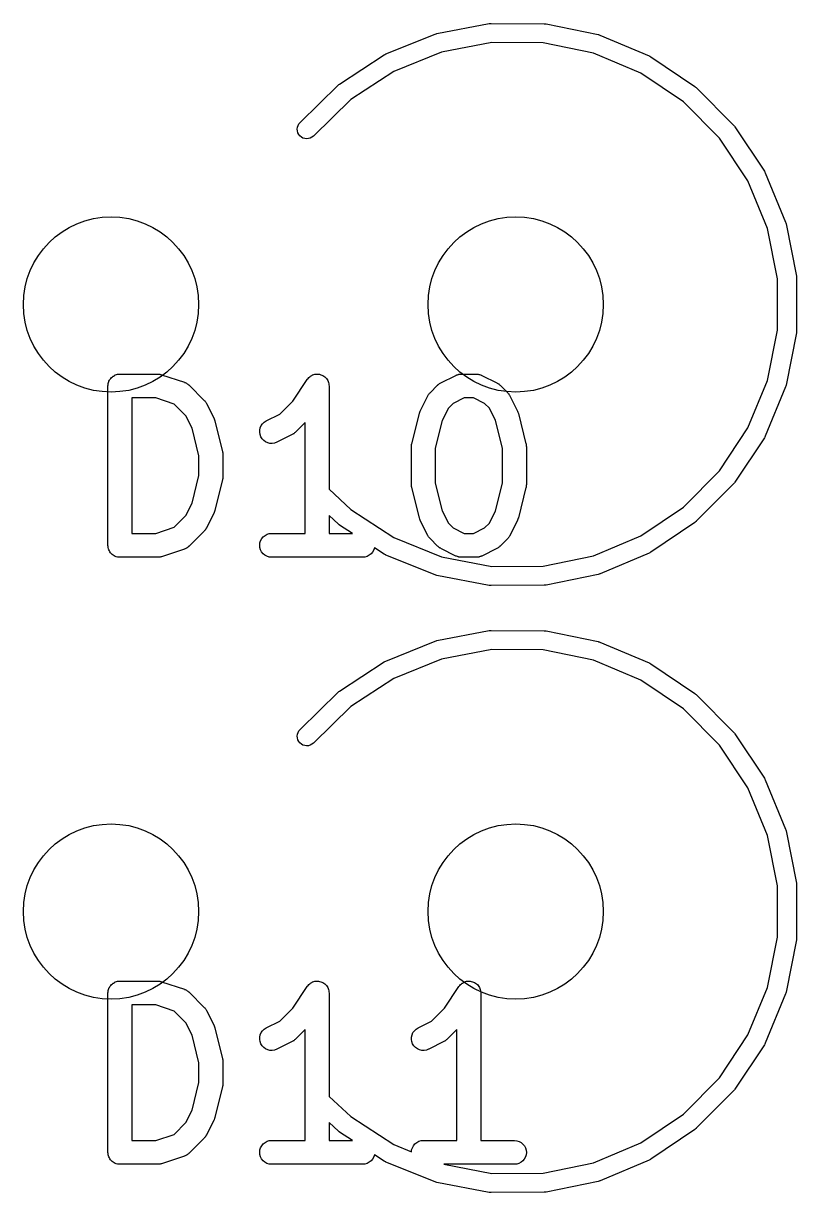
# Model space of a CAD drawing. Extents: x 47 to 146.1, y -90.2 to -39.3.
# Drawn here: x 78.19 to 83.04, y -51.29 to -43.96 of the extents above; entities that cross this region are included whole.
import ezdxf

# ---------------------------------------------------------------- set-up
doc = ezdxf.new("R2010")
doc.units = 0
doc.header["$MEASUREMENT"] = 0
doc.layers.add('BLACK', color=7, linetype='CONTINUOUS')

msp = doc.modelspace()

# ---------------------------------------------------------------- linework, layer by layer
at = {"layer": 'BLACK', "linetype": 'CONTINUOUS'}
for p, q in [((80.7854, -44.0193), (81.1135, -43.9567)), ((81.1135, -43.9567), (81.1143, -43.9565)), ((81.1143, -43.9565), (81.1197, -43.9561)), ((81.1197, -43.9561), (81.1252, -43.9556)), ((81.1252, -43.9556), (81.4592, -43.9579)), ((81.4592, -43.9579), (81.46, -43.9579)), ((81.46, -43.9579), (81.4654, -43.9586)), ((81.4654, -43.9586), (81.4708, -43.9591)), ((81.4708, -43.9591), (81.798, -44.0263)), ((80.4645, -44.1477), (80.7742, -44.0226)), ((80.7742, -44.0226), (80.7749, -44.0223)), ((80.7749, -44.0223), (80.7802, -44.0208)), ((80.7802, -44.0208), (80.7854, -44.0193)), ((81.798, -44.0263), (81.7988, -44.0264)), ((81.7988, -44.0264), (81.804, -44.0281)), ((81.804, -44.0281), (81.8092, -44.0297)), ((81.8092, -44.0297), (82.1171, -44.1591)), ((81.1302, -44.0756), (80.8137, -44.136)), ((81.4525, -44.0779), (81.1302, -44.0756)), ((81.7681, -44.1426), (81.4525, -44.0779)), ((80.1746, -44.3361), (80.4541, -44.1532)), ((80.4541, -44.1532), (80.4548, -44.1527)), ((80.4548, -44.1527), (80.4597, -44.1502)), ((80.4597, -44.1502), (80.4645, -44.1477)), ((80.8137, -44.136), (80.5149, -44.2568)), ((82.0652, -44.2675), (81.7681, -44.1426)), ((82.1171, -44.1591), (82.1179, -44.1595)), ((82.1179, -44.1595), (82.1227, -44.1621)), ((82.1227, -44.1621), (82.1274, -44.1647)), ((82.1274, -44.1647), (82.4044, -44.3515)), ((80.5149, -44.2568), (80.2453, -44.4333)), ((82.3324, -44.4477), (82.0652, -44.2675)), ((79.9269, -44.5771), (80.1655, -44.3434)), ((80.1655, -44.3434), (80.1661, -44.3428)), ((80.1661, -44.3428), (80.1704, -44.3395)), ((80.1704, -44.3395), (80.1746, -44.3361)), ((82.4044, -44.3515), (82.4051, -44.3519)), ((82.4051, -44.3519), (82.4092, -44.3554)), ((82.4092, -44.3554), (82.4134, -44.3589)), ((82.4134, -44.3589), (82.6488, -44.5959)), ((80.2453, -44.4333), (80.0108, -44.6629)), ((82.5595, -44.6763), (82.3324, -44.4477)), ((79.9089, -44.6192), (79.9102, -44.6075)), ((79.9098, -44.6308), (79.9089, -44.6192)), ((79.9102, -44.6075), (79.9137, -44.5964)), ((79.9137, -44.5964), (79.9193, -44.5861)), ((79.9193, -44.5861), (79.9269, -44.5771)), ((82.6488, -44.5959), (82.6494, -44.5965)), ((82.6494, -44.5965), (82.6528, -44.6008)), ((82.6528, -44.6008), (82.6562, -44.605)), ((82.6562, -44.605), (82.841, -44.8832)), ((79.9131, -44.6421), (79.9098, -44.6308)), ((79.9184, -44.6525), (79.9131, -44.6421)), ((79.9257, -44.6617), (79.9184, -44.6525)), ((79.9346, -44.6693), (79.9257, -44.6617)), ((79.9448, -44.675), (79.9346, -44.6693)), ((79.956, -44.6786), (79.9448, -44.675)), ((79.9676, -44.68), (79.956, -44.6786)), ((79.9793, -44.6791), (79.9676, -44.68)), ((79.9905, -44.6759), (79.9793, -44.6791)), ((80.001, -44.6707), (79.9905, -44.6759)), ((80.0102, -44.6634), (80.001, -44.6707)), ((80.0108, -44.6629), (80.0102, -44.6634)), ((82.7378, -44.9447), (82.5595, -44.6763)), ((82.841, -44.8832), (82.8415, -44.8839)), ((82.8415, -44.8839), (82.844, -44.8887)), ((82.844, -44.8887), (82.8465, -44.8935)), ((82.8465, -44.8935), (82.9739, -45.2023)), ((82.8607, -45.2426), (82.7378, -44.9447)), ((82.9739, -45.2023), (82.9742, -45.2031)), ((82.9742, -45.2031), (82.9757, -45.2084)), ((82.9233, -45.5587), (82.8607, -45.2426)), ((82.9757, -45.2084), (82.9772, -45.2135)), ((82.9772, -45.2135), (83.0421, -45.5412)), ((82.9233, -45.881), (82.9233, -45.5587)), ((83.0421, -45.5412), (83.0423, -45.542)), ((83.0423, -45.542), (83.0428, -45.5474)), ((83.0428, -45.5474), (83.0433, -45.5528)), ((83.0433, -45.5528), (83.0433, -45.8869)), ((82.8607, -46.1971), (82.9233, -45.881)), ((83.0422, -45.8985), (82.9773, -46.2262)), ((83.0427, -45.8931), (83.0422, -45.8985)), ((83.0433, -45.8877), (83.0427, -45.8931)), ((83.0433, -45.8869), (83.0433, -45.8877)), ((78.7676, -46.1622), (78.7744, -46.1602)), ((78.7744, -46.1602), (78.7811, -46.1582)), ((78.7811, -46.1582), (78.7814, -46.1581)), ((78.7814, -46.1581), (78.7817, -46.1581)), ((78.7817, -46.1581), (78.7887, -46.1574)), ((78.7887, -46.1574), (78.7957, -46.1567)), ((78.7957, -46.1567), (79.0338, -46.1567)), ((79.0338, -46.1567), (79.0349, -46.1568)), ((79.0349, -46.1568), (79.039, -46.1572)), ((79.039, -46.1572), (79.0433, -46.1573)), ((79.0433, -46.1573), (79.0463, -46.158)), ((79.0463, -46.158), (79.0494, -46.1584)), ((79.0494, -46.1584), (79.0534, -46.1597)), ((79.0534, -46.1597), (79.0575, -46.1606)), ((79.0575, -46.1606), (79.2004, -46.2082)), ((80.0058, -46.1622), (80.0131, -46.16)), ((80.0131, -46.16), (80.0198, -46.1581)), ((80.0198, -46.1581), (80.0198, -46.1581)), ((80.0198, -46.1581), (80.0199, -46.1581)), ((80.0199, -46.1581), (80.0271, -46.1574)), ((80.0271, -46.1574), (80.0343, -46.1567)), ((80.0343, -46.1567), (80.0344, -46.1568)), ((80.0344, -46.1568), (80.0345, -46.1567)), ((80.0345, -46.1567), (80.0419, -46.1575)), ((80.0419, -46.1575), (80.0489, -46.1583)), ((80.0489, -46.1583), (80.0489, -46.1583)), ((80.0489, -46.1583), (80.049, -46.1583)), ((80.049, -46.1583), (80.0564, -46.1606)), ((80.0564, -46.1606), (80.0629, -46.1626)), ((80.91, -46.1624), (80.9149, -46.1609)), ((80.9149, -46.1609), (80.9197, -46.1592)), ((80.9197, -46.1592), (80.9219, -46.1588)), ((80.9219, -46.1588), (80.924, -46.1582)), ((80.924, -46.1582), (80.9291, -46.1577)), ((80.9291, -46.1577), (80.9342, -46.1569)), ((80.9342, -46.1569), (80.9364, -46.157)), ((80.9364, -46.157), (80.9386, -46.1567)), ((80.9386, -46.1567), (81.0338, -46.1567)), ((81.0338, -46.1567), (81.0349, -46.1568)), ((81.0349, -46.1568), (81.0371, -46.157)), ((81.0371, -46.157), (81.0393, -46.1569)), ((81.0393, -46.1569), (81.0443, -46.1578)), ((81.0443, -46.1578), (81.0494, -46.1584)), ((81.0494, -46.1584), (81.0515, -46.1591)), ((81.0515, -46.1591), (81.0537, -46.1594)), ((81.0537, -46.1594), (81.0585, -46.1613)), ((78.7207, -46.2307), (78.7215, -46.2237)), ((78.7207, -46.2312), (78.7207, -46.2307)), ((78.7207, -46.2317), (78.7207, -46.2312)), ((78.7207, -46.2312), (78.7207, -46.2312)), ((78.7207, -46.2312), (78.7207, -46.2312)), ((78.7207, -47.2317), (78.7207, -46.2317)), ((78.7215, -46.2237), (78.7222, -46.2167)), ((78.7222, -46.2167), (78.7223, -46.2164)), ((78.7223, -46.2164), (78.7224, -46.2162)), ((78.7224, -46.2162), (78.7245, -46.2095)), ((78.7245, -46.2095), (78.7266, -46.2027)), ((78.7266, -46.2027), (78.7267, -46.2024)), ((78.7267, -46.2024), (78.7268, -46.2022)), ((78.7268, -46.2022), (78.7302, -46.196)), ((78.7302, -46.196), (78.7335, -46.1898)), ((78.7335, -46.1898), (78.7337, -46.1896)), ((78.7337, -46.1896), (78.7338, -46.1894)), ((78.7338, -46.1894), (78.7384, -46.1839)), ((78.7384, -46.1839), (78.7429, -46.1785)), ((78.7429, -46.1785), (78.7431, -46.1784)), ((78.7431, -46.1784), (78.7432, -46.1782)), ((78.7432, -46.1782), (78.7487, -46.1738)), ((78.7487, -46.1738), (78.7542, -46.1693)), ((78.7542, -46.1693), (78.7544, -46.1692)), ((78.7544, -46.1692), (78.7546, -46.169)), ((78.7546, -46.169), (78.7609, -46.1657)), ((78.7609, -46.1657), (78.7671, -46.1624)), ((78.7671, -46.1624), (78.7674, -46.1623)), ((78.7674, -46.1623), (78.7676, -46.1622)), ((79.2004, -46.2082), (79.2014, -46.2086)), ((79.2014, -46.2086), (79.2034, -46.2095)), ((79.2034, -46.2095), (79.2055, -46.2101)), ((79.2055, -46.2101), (79.21, -46.2125)), ((79.21, -46.2125), (79.2147, -46.2147)), ((79.2147, -46.2147), (79.2164, -46.216)), ((79.2164, -46.216), (79.2184, -46.217)), ((79.2184, -46.217), (79.2224, -46.2203)), ((79.2224, -46.2203), (79.2265, -46.2233)), ((79.2265, -46.2233), (79.228, -46.2249)), ((79.228, -46.2249), (79.2297, -46.2263)), ((79.2297, -46.2263), (79.3249, -46.3216)), ((79.8803, -46.3268), (79.9714, -46.1901)), ((79.9714, -46.1901), (79.9719, -46.1894)), ((79.9719, -46.1894), (79.972, -46.1893)), ((79.9719, -46.1894), (79.9719, -46.1894)), ((79.9719, -46.1894), (79.9719, -46.1894)), ((79.972, -46.1893), (79.9767, -46.1837)), ((79.9767, -46.1837), (79.9813, -46.1782)), ((79.9813, -46.1782), (79.9814, -46.1781)), ((79.9814, -46.1781), (79.9873, -46.1733)), ((79.9814, -46.1781), (79.9814, -46.1781)), ((79.9873, -46.1733), (79.9927, -46.169)), ((79.9927, -46.169), (79.9928, -46.169)), ((79.9928, -46.1689), (79.9997, -46.1654)), ((79.9928, -46.169), (79.9928, -46.1689)), ((79.9997, -46.1654), (80.0057, -46.1622)), ((80.0057, -46.1622), (80.0058, -46.1622)), ((80.0058, -46.1622), (80.0058, -46.1622)), ((80.0629, -46.1626), (80.0629, -46.1626)), ((80.0629, -46.1626), (80.063, -46.1626)), ((80.063, -46.1626), (80.0695, -46.1662)), ((80.0695, -46.1662), (80.0757, -46.1696)), ((80.0757, -46.1696), (80.0758, -46.1696)), ((80.0758, -46.1696), (80.0758, -46.1696)), ((80.0758, -46.1696), (80.0814, -46.1743)), ((80.0814, -46.1743), (80.087, -46.1789)), ((80.087, -46.1789), (80.0871, -46.1789)), ((80.0871, -46.1789), (80.0871, -46.179)), ((80.0871, -46.179), (80.092, -46.1849)), ((80.092, -46.1849), (80.0963, -46.1902)), ((80.0963, -46.1902), (80.0963, -46.1903)), ((80.0963, -46.1903), (80.0963, -46.1903)), ((80.0963, -46.1903), (80.0999, -46.197)), ((80.0999, -46.197), (80.1031, -46.2032)), ((80.1031, -46.2032), (80.1032, -46.2032)), ((80.1032, -46.2032), (80.1032, -46.2033)), ((80.1032, -46.2033), (80.1053, -46.2103)), ((80.1053, -46.2103), (80.1074, -46.2172)), ((80.1074, -46.2172), (80.1074, -46.2172)), ((80.1074, -46.2172), (80.1074, -46.2173)), ((80.1074, -46.2173), (80.1081, -46.2246)), ((80.1081, -46.2246), (80.1088, -46.2317)), ((80.1088, -46.2317), (80.1088, -46.8801)), ((80.7427, -46.274), (80.7903, -46.2263)), ((80.7903, -46.2263), (80.791, -46.2256)), ((80.791, -46.2256), (80.7943, -46.223)), ((80.7943, -46.223), (80.7974, -46.2201)), ((80.7974, -46.2201), (80.8, -46.2184)), ((80.8, -46.2184), (80.8025, -46.2165)), ((80.8025, -46.2165), (80.8062, -46.2145)), ((80.8062, -46.2145), (80.8098, -46.2123)), ((80.8098, -46.2123), (80.905, -46.1647)), ((80.905, -46.1647), (80.906, -46.1642)), ((80.906, -46.1642), (80.908, -46.1634)), ((80.908, -46.1634), (80.91, -46.1624)), ((81.0585, -46.1613), (81.0634, -46.1628)), ((81.0634, -46.1628), (81.0653, -46.1639)), ((81.0653, -46.1639), (81.0674, -46.1647)), ((81.0674, -46.1647), (81.1626, -46.2123)), ((81.1626, -46.2123), (81.1635, -46.2128)), ((81.1635, -46.2128), (81.1671, -46.215)), ((81.1671, -46.215), (81.1708, -46.217)), ((81.1708, -46.217), (81.1732, -46.219)), ((81.1732, -46.219), (81.1758, -46.2207)), ((81.1758, -46.2207), (81.1788, -46.2237)), ((81.1788, -46.2237), (81.1821, -46.2263)), ((81.1821, -46.2263), (81.2297, -46.274)), ((82.738, -46.4951), (82.8607, -46.1971)), ((82.9755, -46.2322), (82.9739, -46.2374)), ((82.9772, -46.227), (82.9755, -46.2322)), ((82.9773, -46.2262), (82.9772, -46.227)), ((78.8707, -46.3067), (78.8707, -47.1567)), ((79.0216, -46.3067), (78.8707, -46.3067)), ((79.1362, -46.3449), (79.0216, -46.3067)), ((80.681, -46.3887), (80.7286, -46.2934)), ((80.7286, -46.2934), (80.7291, -46.2925)), ((80.7291, -46.2925), (80.7314, -46.289)), ((80.7314, -46.289), (80.7334, -46.2853)), ((80.7334, -46.2853), (80.7354, -46.2829)), ((80.7354, -46.2829), (80.7371, -46.2802)), ((80.7371, -46.2802), (80.74, -46.2772)), ((80.74, -46.2772), (80.7427, -46.274)), ((80.9563, -46.3067), (80.8878, -46.341)), ((81.0161, -46.3067), (80.9563, -46.3067)), ((81.0846, -46.341), (81.0161, -46.3067)), ((81.2297, -46.274), (81.2304, -46.2747)), ((81.2304, -46.2747), (81.2331, -46.278)), ((81.2331, -46.278), (81.236, -46.2811)), ((81.236, -46.2811), (81.2376, -46.2837)), ((81.2376, -46.2837), (81.2396, -46.2861)), ((81.2396, -46.2861), (81.2415, -46.2899)), ((81.2415, -46.2899), (81.2437, -46.2934)), ((81.2437, -46.2934), (81.2914, -46.3887)), ((82.9739, -46.2374), (82.8467, -46.5462)), ((79.2103, -46.419), (79.1362, -46.3449)), ((79.3249, -46.3216), (79.3257, -46.3223)), ((79.3257, -46.3223), (79.3283, -46.3256)), ((79.3283, -46.3256), (79.3312, -46.3287)), ((79.3312, -46.3287), (79.3329, -46.3313)), ((79.3329, -46.3313), (79.3348, -46.3338)), ((79.3348, -46.3338), (79.3367, -46.3375)), ((79.3367, -46.3375), (79.339, -46.3411)), ((79.339, -46.3411), (79.3866, -46.4363)), ((79.7989, -46.4082), (79.8803, -46.3268)), ((80.8574, -46.3714), (80.8189, -46.4484)), ((80.8878, -46.341), (80.8574, -46.3714)), ((81.115, -46.3714), (81.0846, -46.341)), ((81.1535, -46.4484), (81.115, -46.3714)), ((79.2488, -46.496), (79.2103, -46.419)), ((79.3866, -46.4363), (79.3871, -46.4372)), ((79.3871, -46.4372), (79.3872, -46.4376)), ((79.3872, -46.4376), (79.3874, -46.4379)), ((79.3874, -46.4379), (79.3897, -46.4445)), ((79.3897, -46.4445), (79.3921, -46.451)), ((79.3921, -46.451), (79.3922, -46.4513)), ((79.3922, -46.4513), (79.3923, -46.4517)), ((79.3923, -46.4517), (79.4399, -46.6421)), ((79.7022, -46.4582), (79.7146, -46.4504)), ((79.7146, -46.4504), (79.7989, -46.4082)), ((80.6277, -46.5945), (80.6753, -46.404)), ((80.6753, -46.404), (80.6756, -46.403)), ((80.6756, -46.403), (80.6757, -46.4027)), ((80.6757, -46.4027), (80.6758, -46.4023)), ((80.6758, -46.4023), (80.6783, -46.3958)), ((80.6783, -46.3958), (80.6807, -46.3893)), ((80.6807, -46.3893), (80.6809, -46.389)), ((80.6809, -46.389), (80.681, -46.3887)), ((80.8189, -46.4484), (80.7755, -46.6219)), ((81.1969, -46.6219), (81.1535, -46.4484)), ((81.2914, -46.3887), (81.2918, -46.3896)), ((81.2918, -46.3896), (81.2919, -46.3899)), ((81.2919, -46.3899), (81.2921, -46.3902)), ((81.2921, -46.3902), (81.2945, -46.3968)), ((81.2945, -46.3968), (81.2969, -46.4034)), ((81.2969, -46.4034), (81.2969, -46.4037)), ((81.2969, -46.4037), (81.297, -46.404)), ((81.297, -46.404), (81.3447, -46.5945)), ((79.2921, -46.6696), (79.2488, -46.496)), ((79.6733, -46.5224), (79.6737, -46.5078)), ((79.6756, -46.5368), (79.6733, -46.5224)), ((79.6737, -46.5078), (79.677, -46.4935)), ((79.677, -46.4935), (79.683, -46.4801)), ((79.683, -46.4801), (79.6915, -46.4682)), ((79.6915, -46.4682), (79.7022, -46.4582)), ((79.8923, -46.5262), (79.8893, -46.5291)), ((79.8956, -46.5236), (79.8923, -46.5262)), ((79.8964, -46.5229), (79.8956, -46.5236)), ((79.9588, -46.4604), (79.8964, -46.5229)), ((79.9588, -47.1567), (79.9588, -46.4604)), ((82.5597, -46.7635), (82.738, -46.4951)), ((79.6808, -46.5505), (79.6756, -46.5368)), ((79.6885, -46.563), (79.6808, -46.5505)), ((79.6985, -46.5737), (79.6885, -46.563)), ((79.7103, -46.5823), (79.6985, -46.5737)), ((79.7236, -46.5884), (79.7103, -46.5823)), ((79.7379, -46.5918), (79.7236, -46.5884)), ((79.7525, -46.5923), (79.7379, -46.5918)), ((79.767, -46.59), (79.7525, -46.5923)), ((79.7807, -46.585), (79.767, -46.59)), ((79.7816, -46.5845), (79.7807, -46.585)), ((79.8769, -46.5369), (79.7816, -46.5845)), ((79.8804, -46.5347), (79.8769, -46.5369)), ((79.8842, -46.5327), (79.8804, -46.5347)), ((79.8866, -46.5308), (79.8842, -46.5327)), ((79.8893, -46.5291), (79.8866, -46.5308)), ((80.6264, -46.603), (80.6271, -46.5971)), ((80.6271, -46.5971), (80.6275, -46.5958)), ((80.6275, -46.5958), (80.6277, -46.5945)), ((81.3447, -46.5945), (81.3449, -46.5955)), ((81.3449, -46.5955), (81.3451, -46.5968)), ((81.3451, -46.5968), (81.3455, -46.5981)), ((81.3455, -46.5981), (81.3461, -46.6041)), ((82.8412, -46.5566), (82.6564, -46.8348)), ((82.8437, -46.5518), (82.8412, -46.5566)), ((82.8464, -46.547), (82.8437, -46.5518)), ((82.8467, -46.5462), (82.8464, -46.547)), ((79.2921, -46.7939), (79.2921, -46.6696)), ((79.4399, -46.6421), (79.4402, -46.6431)), ((79.4402, -46.6431), (79.4403, -46.6445)), ((79.4403, -46.6445), (79.4407, -46.6457)), ((79.4407, -46.6457), (79.4413, -46.6517)), ((79.4413, -46.6517), (79.4421, -46.6577)), ((79.4421, -46.6577), (79.442, -46.659)), ((79.442, -46.659), (79.4421, -46.6603)), ((79.4421, -46.6603), (79.4421, -46.8032)), ((80.6255, -46.6117), (80.6256, -46.6103)), ((80.6255, -46.6127), (80.6255, -46.6117)), ((80.6255, -46.8508), (80.6255, -46.6127)), ((80.6256, -46.609), (80.6264, -46.603)), ((80.6256, -46.6103), (80.6256, -46.609)), ((80.7755, -46.6219), (80.7755, -46.8416)), ((81.1969, -46.8416), (81.1969, -46.6219)), ((81.3461, -46.6041), (81.3469, -46.61)), ((81.3469, -46.61), (81.3468, -46.6114)), ((81.3468, -46.6114), (81.3469, -46.6127)), ((81.3469, -46.6127), (81.3469, -46.8508)), ((79.2488, -46.9675), (79.2921, -46.7939)), ((79.4399, -46.8214), (79.3923, -47.0118)), ((79.4401, -46.82), (79.4399, -46.8214)), ((79.4405, -46.8188), (79.4401, -46.82)), ((79.4412, -46.8128), (79.4405, -46.8188)), ((79.4421, -46.8069), (79.4412, -46.8128)), ((79.4421, -46.8042), (79.442, -46.8055)), ((79.442, -46.8055), (79.4421, -46.8069)), ((79.4421, -46.8032), (79.4421, -46.8042)), ((82.3326, -46.9922), (82.5597, -46.7635)), ((80.1088, -46.8801), (80.2448, -47.0065)), ((80.6256, -46.8521), (80.6255, -46.8508)), ((80.6255, -46.8535), (80.6256, -46.8521)), ((80.6263, -46.8594), (80.6255, -46.8535)), ((80.6269, -46.8654), (80.6263, -46.8594)), ((80.6273, -46.8666), (80.6269, -46.8654)), ((80.6275, -46.868), (80.6273, -46.8666)), ((80.6277, -46.869), (80.6275, -46.868)), ((80.6753, -47.0595), (80.6277, -46.869)), ((80.7755, -46.8416), (80.8189, -47.0151)), ((81.1535, -47.0151), (81.1969, -46.8416)), ((81.3447, -46.869), (81.297, -47.0595)), ((81.3449, -46.8677), (81.3447, -46.869)), ((81.3453, -46.8664), (81.3449, -46.8677)), ((81.3459, -46.8604), (81.3453, -46.8664)), ((81.3468, -46.8545), (81.3459, -46.8604)), ((81.3469, -46.8518), (81.3467, -46.8532)), ((81.3467, -46.8532), (81.3468, -46.8545)), ((81.3469, -46.8508), (81.3469, -46.8518)), ((82.649, -46.8439), (82.4136, -47.0809)), ((82.6524, -46.8396), (82.649, -46.8439)), ((82.6559, -46.8355), (82.6524, -46.8396)), ((82.6564, -46.8348), (82.6559, -46.8355)), ((79.2103, -47.0445), (79.2488, -46.9675)), ((79.3866, -47.0272), (79.339, -47.1224)), ((79.3867, -47.0269), (79.3866, -47.0272)), ((79.3869, -47.0266), (79.3867, -47.0269)), ((79.3893, -47.0201), (79.3869, -47.0266)), ((79.3918, -47.0135), (79.3893, -47.0201)), ((79.3919, -47.0132), (79.3918, -47.0135)), ((79.392, -47.0129), (79.3919, -47.0132)), ((79.3923, -47.0118), (79.392, -47.0129)), ((80.2448, -47.0065), (80.5151, -47.1833)), ((80.8189, -47.0151), (80.8574, -47.0921)), ((81.115, -47.0921), (81.1535, -47.0151)), ((82.0655, -47.1724), (82.3326, -46.9922)), ((79.1362, -47.1186), (79.2103, -47.0445)), ((80.1669, -47.0979), (80.1088, -47.0439)), ((80.1088, -47.0439), (80.1088, -47.1567)), ((80.1706, -47.1007), (80.1669, -47.0979)), ((80.1742, -47.1036), (80.1706, -47.1007)), ((80.1748, -47.1041), (80.1742, -47.1036)), ((80.2553, -47.1567), (80.1748, -47.1041)), ((80.6755, -47.0598), (80.6753, -47.0595)), ((80.6755, -47.0601), (80.6755, -47.0598)), ((80.6779, -47.0666), (80.6755, -47.0601)), ((80.6803, -47.0732), (80.6779, -47.0666)), ((80.6804, -47.0735), (80.6803, -47.0732)), ((80.6806, -47.0739), (80.6804, -47.0735)), ((80.681, -47.0748), (80.6806, -47.0739)), ((80.7286, -47.17), (80.681, -47.0748)), ((80.8574, -47.0921), (80.8878, -47.1225)), ((81.0846, -47.1225), (81.115, -47.0921)), ((81.2914, -47.0748), (81.2437, -47.17)), ((81.2915, -47.0745), (81.2914, -47.0748)), ((81.2917, -47.0742), (81.2915, -47.0745)), ((81.2941, -47.0677), (81.2917, -47.0742)), ((81.2966, -47.0611), (81.2941, -47.0677)), ((81.2967, -47.0608), (81.2966, -47.0611)), ((81.2968, -47.0605), (81.2967, -47.0608)), ((81.297, -47.0595), (81.2968, -47.0605)), ((82.4046, -47.0884), (82.1277, -47.2752)), ((82.4088, -47.0849), (82.4046, -47.0884)), ((82.413, -47.0815), (82.4088, -47.0849)), ((82.4136, -47.0809), (82.413, -47.0815)), ((78.8707, -47.1567), (79.0216, -47.1567)), ((79.0216, -47.1567), (79.1362, -47.1186)), ((79.3249, -47.1419), (79.2297, -47.2372)), ((79.3276, -47.1387), (79.3249, -47.1419)), ((79.3305, -47.1356), (79.3276, -47.1387)), ((79.3322, -47.133), (79.3305, -47.1356)), ((79.3342, -47.1306), (79.3322, -47.133)), ((79.3362, -47.1269), (79.3342, -47.1306)), ((79.3385, -47.1234), (79.3362, -47.1269)), ((79.339, -47.1224), (79.3385, -47.1234)), ((79.6859, -47.1898), (79.6952, -47.1785)), ((79.6952, -47.1785), (79.7066, -47.1693)), ((79.7066, -47.1693), (79.7195, -47.1624)), ((79.7195, -47.1624), (79.7335, -47.1582)), ((79.7335, -47.1582), (79.7481, -47.1567)), ((79.7481, -47.1567), (79.9588, -47.1567)), ((80.1088, -47.1567), (80.2553, -47.1567)), ((80.5151, -47.1833), (80.8139, -47.304)), ((80.7309, -47.1736), (80.7286, -47.17)), ((80.7328, -47.1774), (80.7309, -47.1736)), ((80.7348, -47.1798), (80.7328, -47.1774)), ((80.7364, -47.1824), (80.7348, -47.1798)), ((80.7393, -47.1855), (80.7364, -47.1824)), ((80.7419, -47.1888), (80.7393, -47.1855)), ((80.8878, -47.1225), (80.9563, -47.1567)), ((80.9563, -47.1567), (81.0161, -47.1567)), ((81.0161, -47.1567), (81.0846, -47.1225)), ((81.2324, -47.1863), (81.2297, -47.1895)), ((81.2353, -47.1833), (81.2324, -47.1863)), ((81.237, -47.1806), (81.2353, -47.1833)), ((81.239, -47.1782), (81.237, -47.1806)), ((81.241, -47.1745), (81.239, -47.1782)), ((81.2433, -47.171), (81.241, -47.1745)), ((81.2437, -47.17), (81.2433, -47.171)), ((81.7684, -47.2973), (82.0655, -47.1724)), ((78.7214, -47.2388), (78.7207, -47.2317)), ((78.722, -47.2458), (78.7214, -47.2388)), ((78.7221, -47.2461), (78.722, -47.2458)), ((78.7221, -47.2463), (78.7221, -47.2461)), ((78.7242, -47.2531), (78.7221, -47.2463)), ((78.7262, -47.2598), (78.7242, -47.2531)), ((78.7263, -47.2601), (78.7262, -47.2598)), ((78.7264, -47.2603), (78.7263, -47.2601)), ((78.7297, -47.2666), (78.7264, -47.2603)), ((79.2004, -47.2553), (79.0575, -47.3029)), ((79.2024, -47.2544), (79.2004, -47.2553)), ((79.2045, -47.2538), (79.2024, -47.2544)), ((79.2091, -47.2514), (79.2045, -47.2538)), ((79.2138, -47.2493), (79.2091, -47.2514)), ((79.2156, -47.248), (79.2138, -47.2493)), ((79.2175, -47.247), (79.2156, -47.248)), ((79.2215, -47.2438), (79.2175, -47.247)), ((79.2257, -47.2409), (79.2215, -47.2438)), ((79.2272, -47.2393), (79.2257, -47.2409)), ((79.229, -47.2379), (79.2272, -47.2393)), ((79.2297, -47.2372), (79.229, -47.2379)), ((79.6731, -47.2312), (79.6746, -47.2167)), ((79.6744, -47.2458), (79.6731, -47.2312)), ((79.6786, -47.2598), (79.6744, -47.2458)), ((79.6746, -47.2167), (79.679, -47.2027)), ((79.6853, -47.2728), (79.6786, -47.2598)), ((79.679, -47.2027), (79.6859, -47.1898)), ((80.3887, -47.2608), (80.3817, -47.2737)), ((80.393, -47.2468), (80.3887, -47.2608)), ((80.4544, -47.287), (80.393, -47.2468)), ((80.7427, -47.1895), (80.7419, -47.1888)), ((80.7903, -47.2372), (80.7427, -47.1895)), ((80.7936, -47.2398), (80.7903, -47.2372)), ((80.7966, -47.2428), (80.7936, -47.2398)), ((80.7992, -47.2445), (80.7966, -47.2428)), ((80.8016, -47.2464), (80.7992, -47.2445)), ((80.8053, -47.2484), (80.8016, -47.2464)), ((80.8089, -47.2507), (80.8053, -47.2484)), ((80.8098, -47.2512), (80.8089, -47.2507)), ((80.905, -47.2988), (80.8098, -47.2512)), ((81.1626, -47.2512), (81.0673, -47.2988)), ((81.1662, -47.249), (81.1626, -47.2512)), ((81.1699, -47.247), (81.1662, -47.249)), ((81.1723, -47.2451), (81.1699, -47.247)), ((81.175, -47.2434), (81.1723, -47.2451)), ((81.178, -47.2405), (81.175, -47.2434)), ((81.1813, -47.2379), (81.178, -47.2405)), ((81.1821, -47.2372), (81.1813, -47.2379)), ((81.2297, -47.1895), (81.1821, -47.2372)), ((78.733, -47.2728), (78.7297, -47.2666)), ((78.7331, -47.273), (78.733, -47.2728)), ((78.7332, -47.2732), (78.7331, -47.273)), ((78.7377, -47.2788), (78.7332, -47.2732)), ((78.7421, -47.2842), (78.7377, -47.2788)), ((78.7423, -47.2844), (78.7421, -47.2842)), ((78.7425, -47.2846), (78.7423, -47.2844)), ((78.7479, -47.2891), (78.7425, -47.2846)), ((78.7533, -47.2936), (78.7479, -47.2891)), ((78.7536, -47.2938), (78.7533, -47.2936)), ((78.7538, -47.2939), (78.7536, -47.2938)), ((78.76, -47.2973), (78.7538, -47.2939)), ((78.7662, -47.3007), (78.76, -47.2973)), ((78.7664, -47.3008), (78.7662, -47.3007)), ((78.7666, -47.3009), (78.7664, -47.3008)), ((78.7734, -47.303), (78.7666, -47.3009)), ((78.7801, -47.3051), (78.7734, -47.303)), ((78.7804, -47.3051), (78.7801, -47.3051)), ((78.7806, -47.3052), (78.7804, -47.3051)), ((78.7876, -47.3059), (78.7806, -47.3052)), ((78.7947, -47.3067), (78.7876, -47.3059)), ((78.7952, -47.3067), (78.7947, -47.3067)), ((78.7957, -47.3067), (78.7952, -47.3067)), ((78.7952, -47.3067), (78.7952, -47.3067)), ((78.7952, -47.3067), (78.7952, -47.3067)), ((79.0338, -47.3067), (78.7957, -47.3067)), ((79.038, -47.3063), (79.0338, -47.3067)), ((79.0422, -47.3063), (79.038, -47.3063)), ((79.0453, -47.3056), (79.0422, -47.3063)), ((79.0484, -47.3053), (79.0453, -47.3056)), ((79.0524, -47.3041), (79.0484, -47.3053)), ((79.0565, -47.3032), (79.0524, -47.3041)), ((79.0575, -47.3029), (79.0565, -47.3032)), ((79.6945, -47.2842), (79.6853, -47.2728)), ((79.7057, -47.2936), (79.6945, -47.2842)), ((79.7185, -47.3007), (79.7057, -47.2936)), ((79.7325, -47.3051), (79.7185, -47.3007)), ((79.747, -47.3067), (79.7325, -47.3051)), ((79.7481, -47.3067), (79.747, -47.3067)), ((80.3195, -47.3067), (79.7481, -47.3067)), ((80.3341, -47.3053), (80.3195, -47.3067)), ((80.3481, -47.3011), (80.3341, -47.3053)), ((80.361, -47.2942), (80.3481, -47.3011)), ((80.3724, -47.285), (80.361, -47.2942)), ((80.3817, -47.2737), (80.3724, -47.285)), ((80.4592, -47.2895), (80.4544, -47.287)), ((80.464, -47.2921), (80.4592, -47.2895)), ((80.4647, -47.2924), (80.464, -47.2921)), ((80.7744, -47.4175), (80.4647, -47.2924)), ((80.8139, -47.304), (81.1305, -47.3644)), ((80.9071, -47.2996), (80.905, -47.2988)), ((80.909, -47.3007), (80.9071, -47.2996)), ((80.9139, -47.3022), (80.909, -47.3007)), ((80.9187, -47.3041), (80.9139, -47.3022)), ((80.9209, -47.3044), (80.9187, -47.3041)), ((80.923, -47.3051), (80.9209, -47.3044)), ((80.9281, -47.3057), (80.923, -47.3051)), ((80.9331, -47.3065), (80.9281, -47.3057)), ((80.9353, -47.3065), (80.9331, -47.3065)), ((80.9375, -47.3067), (80.9353, -47.3065)), ((80.9386, -47.3067), (80.9375, -47.3067)), ((81.0338, -47.3067), (80.9386, -47.3067)), ((81.036, -47.3065), (81.0338, -47.3067)), ((81.0382, -47.3066), (81.036, -47.3065)), ((81.0433, -47.3058), (81.0382, -47.3066)), ((81.0484, -47.3053), (81.0433, -47.3058)), ((81.0505, -47.3047), (81.0484, -47.3053)), ((81.0527, -47.3043), (81.0505, -47.3047)), ((81.0575, -47.3026), (81.0527, -47.3043)), ((81.0624, -47.3011), (81.0575, -47.3026)), ((81.0643, -47.3), (81.0624, -47.3011)), ((81.0664, -47.2993), (81.0643, -47.3)), ((81.0673, -47.2988), (81.0664, -47.2993)), ((81.4527, -47.3621), (81.7684, -47.2973)), ((82.1174, -47.2807), (81.8095, -47.4102)), ((82.1222, -47.2782), (82.1174, -47.2807)), ((82.127, -47.2756), (82.1222, -47.2782)), ((82.1277, -47.2752), (82.127, -47.2756)), ((81.1305, -47.3644), (81.4527, -47.3621)), ((80.7797, -47.419), (80.7744, -47.4175)), ((80.7849, -47.4207), (80.7797, -47.419)), ((80.7857, -47.4208), (80.7849, -47.4207)), ((81.1138, -47.4834), (80.7857, -47.4208)), ((81.4649, -47.4815), (81.4595, -47.4821)), ((81.4703, -47.481), (81.4649, -47.4815)), ((81.4711, -47.4809), (81.4703, -47.481)), ((81.7983, -47.4137), (81.4711, -47.4809)), ((81.8035, -47.4121), (81.7983, -47.4137)), ((81.8087, -47.4105), (81.8035, -47.4121)), ((81.8095, -47.4102), (81.8087, -47.4105)), ((81.1192, -47.4839), (81.1138, -47.4834)), ((81.1246, -47.4844), (81.1192, -47.4839)), ((81.1255, -47.4844), (81.1246, -47.4844)), ((81.4595, -47.4821), (81.1255, -47.4844)), ((80.7854, -47.8293), (81.1135, -47.7667)), ((81.1135, -47.7667), (81.1143, -47.7665)), ((81.1143, -47.7665), (81.1197, -47.7661)), ((81.1197, -47.7661), (81.1252, -47.7656)), ((81.1252, -47.7656), (81.4592, -47.7679)), ((81.4592, -47.7679), (81.46, -47.7679)), ((81.46, -47.7679), (81.4654, -47.7686)), ((81.4654, -47.7686), (81.4708, -47.7691)), ((81.4708, -47.7691), (81.798, -47.8363)), ((80.4645, -47.9577), (80.7742, -47.8326)), ((80.7742, -47.8326), (80.7749, -47.8323)), ((80.7749, -47.8323), (80.7802, -47.8308)), ((80.7802, -47.8308), (80.7854, -47.8293)), ((81.798, -47.8363), (81.7988, -47.8364)), ((81.7988, -47.8364), (81.804, -47.8381)), ((81.804, -47.8381), (81.8092, -47.8397)), ((81.8092, -47.8397), (82.1171, -47.9691)), ((81.1302, -47.8856), (80.8137, -47.946)), ((81.4525, -47.8879), (81.1302, -47.8856)), ((81.7681, -47.9526), (81.4525, -47.8879)), ((80.1746, -48.1461), (80.4541, -47.9632)), ((80.4541, -47.9632), (80.4548, -47.9627)), ((80.4548, -47.9627), (80.4597, -47.9602)), ((80.4597, -47.9602), (80.4645, -47.9577)), ((80.8137, -47.946), (80.5149, -48.0668)), ((82.0652, -48.0775), (81.7681, -47.9526)), ((82.1171, -47.9691), (82.1179, -47.9695)), ((82.1179, -47.9695), (82.1227, -47.9721)), ((82.1227, -47.9721), (82.1274, -47.9747)), ((82.1274, -47.9747), (82.4044, -48.1615)), ((80.5149, -48.0668), (80.2453, -48.2433)), ((82.3324, -48.2577), (82.0652, -48.0775)), ((79.9269, -48.3871), (80.1655, -48.1534)), ((80.1655, -48.1534), (80.1661, -48.1528)), ((80.1661, -48.1528), (80.1704, -48.1495)), ((80.1704, -48.1495), (80.1746, -48.1461)), ((82.4044, -48.1615), (82.4051, -48.1619)), ((82.4051, -48.1619), (82.4092, -48.1654)), ((82.4092, -48.1654), (82.4134, -48.1689)), ((82.4134, -48.1689), (82.6488, -48.4059)), ((80.2453, -48.2433), (80.0108, -48.4729)), ((82.5595, -48.4863), (82.3324, -48.2577)), ((79.9089, -48.4292), (79.9102, -48.4175)), ((79.9098, -48.4408), (79.9089, -48.4292)), ((79.9102, -48.4175), (79.9137, -48.4064)), ((79.9137, -48.4064), (79.9193, -48.3961)), ((79.9193, -48.3961), (79.9269, -48.3871)), ((82.6488, -48.4059), (82.6494, -48.4065)), ((82.6494, -48.4065), (82.6528, -48.4108)), ((82.6528, -48.4108), (82.6562, -48.415)), ((82.6562, -48.415), (82.841, -48.6932)), ((79.9131, -48.4521), (79.9098, -48.4408)), ((79.9184, -48.4625), (79.9131, -48.4521)), ((79.9257, -48.4717), (79.9184, -48.4625)), ((79.9346, -48.4793), (79.9257, -48.4717)), ((79.9448, -48.485), (79.9346, -48.4793)), ((79.956, -48.4886), (79.9448, -48.485)), ((79.9676, -48.49), (79.956, -48.4886)), ((79.9793, -48.4891), (79.9676, -48.49)), ((79.9905, -48.4859), (79.9793, -48.4891)), ((80.001, -48.4807), (79.9905, -48.4859)), ((80.0102, -48.4734), (80.001, -48.4807)), ((80.0108, -48.4729), (80.0102, -48.4734)), ((82.7378, -48.7547), (82.5595, -48.4863)), ((82.841, -48.6932), (82.8415, -48.6939)), ((82.8415, -48.6939), (82.844, -48.6987)), ((82.844, -48.6987), (82.8465, -48.7035)), ((82.8465, -48.7035), (82.9739, -49.0123)), ((82.8607, -49.0526), (82.7378, -48.7547)), ((82.9739, -49.0123), (82.9742, -49.0131)), ((82.9742, -49.0131), (82.9757, -49.0184)), ((82.9757, -49.0184), (82.9772, -49.0235)), ((82.9233, -49.3687), (82.8607, -49.0526)), ((82.9772, -49.0235), (83.0421, -49.3512)), ((82.9233, -49.691), (82.9233, -49.3687)), ((83.0421, -49.3512), (83.0423, -49.352)), ((83.0423, -49.352), (83.0428, -49.3574)), ((83.0428, -49.3574), (83.0433, -49.3628)), ((83.0433, -49.3628), (83.0433, -49.6969)), ((82.8607, -50.0071), (82.9233, -49.691)), ((83.0422, -49.7085), (82.9773, -50.0362)), ((83.0427, -49.7031), (83.0422, -49.7085)), ((83.0433, -49.6977), (83.0427, -49.7031)), ((83.0433, -49.6969), (83.0433, -49.6977)), ((78.7546, -49.979), (78.7609, -49.9757)), ((78.7609, -49.9757), (78.7671, -49.9724)), ((78.7671, -49.9724), (78.7674, -49.9723)), ((78.7674, -49.9723), (78.7676, -49.9722)), ((78.7676, -49.9722), (78.7744, -49.9702)), ((78.7744, -49.9702), (78.7811, -49.9682)), ((78.7811, -49.9682), (78.7814, -49.9681)), ((78.7814, -49.9681), (78.7817, -49.9681)), ((78.7817, -49.9681), (78.7887, -49.9674)), ((78.7887, -49.9674), (78.7957, -49.9667)), ((78.7957, -49.9667), (79.0338, -49.9667)), ((79.0338, -49.9667), (79.0349, -49.9668)), ((79.0349, -49.9668), (79.039, -49.9672)), ((79.039, -49.9672), (79.0433, -49.9673)), ((79.0433, -49.9673), (79.0463, -49.968)), ((79.0463, -49.968), (79.0494, -49.9684)), ((79.0494, -49.9684), (79.0534, -49.9697)), ((79.0534, -49.9697), (79.0575, -49.9706)), ((79.0575, -49.9706), (79.2004, -50.0182)), ((79.9928, -49.9789), (79.9997, -49.9754)), ((79.9997, -49.9754), (80.0057, -49.9722)), ((80.0057, -49.9722), (80.0058, -49.9722)), ((80.0058, -49.9722), (80.0131, -49.97)), ((80.0058, -49.9722), (80.0058, -49.9722)), ((80.0131, -49.97), (80.0198, -49.9681)), ((80.0198, -49.9681), (80.0198, -49.9681)), ((80.0198, -49.9681), (80.0199, -49.9681)), ((80.0199, -49.9681), (80.0271, -49.9674)), ((80.0271, -49.9674), (80.0343, -49.9667)), ((80.0343, -49.9667), (80.0344, -49.9668)), ((80.0344, -49.9668), (80.0345, -49.9667)), ((80.0345, -49.9667), (80.0419, -49.9675)), ((80.0419, -49.9675), (80.0489, -49.9683)), ((80.0489, -49.9683), (80.0489, -49.9683)), ((80.0489, -49.9683), (80.049, -49.9683)), ((80.049, -49.9683), (80.0564, -49.9706)), ((80.0564, -49.9706), (80.0629, -49.9726)), ((80.0629, -49.9726), (80.0629, -49.9726)), ((80.0629, -49.9726), (80.063, -49.9726)), ((80.063, -49.9726), (80.0695, -49.9762)), ((80.0695, -49.9762), (80.0757, -49.9796)), ((80.9452, -49.9789), (80.952, -49.9754)), ((80.952, -49.9754), (80.9581, -49.9722)), ((80.9581, -49.9722), (80.9581, -49.9722)), ((80.9581, -49.9722), (80.9582, -49.9722)), ((80.9582, -49.9722), (80.9654, -49.97)), ((80.9654, -49.97), (80.9721, -49.9681)), ((80.9721, -49.9681), (80.9722, -49.9681)), ((80.9722, -49.9681), (80.9723, -49.9681)), ((80.9723, -49.9681), (80.9795, -49.9674)), ((80.9795, -49.9674), (80.9867, -49.9667)), ((80.9867, -49.9667), (80.9868, -49.9668)), ((80.9868, -49.9668), (80.9868, -49.9667)), ((80.9868, -49.9667), (80.9943, -49.9675)), ((80.9943, -49.9675), (81.0013, -49.9683)), ((81.0013, -49.9683), (81.0013, -49.9683)), ((81.0013, -49.9683), (81.0014, -49.9683)), ((81.0014, -49.9683), (81.0088, -49.9706)), ((81.0088, -49.9706), (81.0153, -49.9726)), ((81.0153, -49.9726), (81.0153, -49.9726)), ((81.0153, -49.9726), (81.0154, -49.9726)), ((81.0154, -49.9726), (81.0219, -49.9762)), ((81.0219, -49.9762), (81.0281, -49.9796)), ((78.7207, -50.0407), (78.7215, -50.0337)), ((78.7207, -50.0412), (78.7207, -50.0407)), ((78.7207, -50.0417), (78.7207, -50.0412)), ((78.7207, -50.0412), (78.7207, -50.0412)), ((78.7207, -50.0412), (78.7207, -50.0412)), ((78.7207, -51.0417), (78.7207, -50.0417)), ((78.7215, -50.0337), (78.7222, -50.0267)), ((78.7222, -50.0267), (78.7223, -50.0264)), ((78.7223, -50.0264), (78.7224, -50.0262)), ((78.7224, -50.0262), (78.7245, -50.0195)), ((78.7245, -50.0195), (78.7266, -50.0127)), ((78.7266, -50.0127), (78.7267, -50.0124)), ((78.7267, -50.0124), (78.7268, -50.0122)), ((78.7268, -50.0122), (78.7302, -50.006)), ((78.7302, -50.006), (78.7335, -49.9998)), ((78.7335, -49.9998), (78.7337, -49.9996)), ((78.7337, -49.9996), (78.7338, -49.9994)), ((78.7338, -49.9994), (78.7384, -49.9939)), ((78.7384, -49.9939), (78.7429, -49.9885)), ((78.7429, -49.9885), (78.7431, -49.9884)), ((78.7431, -49.9884), (78.7432, -49.9882)), ((78.7432, -49.9882), (78.7487, -49.9838)), ((78.7487, -49.9838), (78.7542, -49.9793)), ((78.7542, -49.9793), (78.7544, -49.9792)), ((78.7544, -49.9792), (78.7546, -49.979)), ((79.2004, -50.0182), (79.2014, -50.0186)), ((79.2014, -50.0186), (79.2034, -50.0195)), ((79.2034, -50.0195), (79.2055, -50.0201)), ((79.2055, -50.0201), (79.21, -50.0225)), ((79.21, -50.0225), (79.2147, -50.0247)), ((79.2147, -50.0247), (79.2164, -50.026)), ((79.2164, -50.026), (79.2184, -50.027)), ((79.2184, -50.027), (79.2224, -50.0303)), ((79.2224, -50.0303), (79.2265, -50.0333)), ((79.2265, -50.0333), (79.228, -50.0349)), ((79.228, -50.0349), (79.2297, -50.0363)), ((79.2297, -50.0363), (79.3249, -50.1316)), ((79.8803, -50.1368), (79.9714, -50.0001)), ((79.9714, -50.0001), (79.9719, -49.9994)), ((79.9719, -49.9994), (79.972, -49.9993)), ((79.9719, -49.9994), (79.9719, -49.9994)), ((79.9719, -49.9994), (79.9719, -49.9994)), ((79.972, -49.9993), (79.9767, -49.9937)), ((79.9767, -49.9937), (79.9813, -49.9882)), ((79.9813, -49.9882), (79.9814, -49.9881)), ((79.9814, -49.9881), (79.9873, -49.9833)), ((79.9814, -49.9881), (79.9814, -49.9881)), ((79.9873, -49.9833), (79.9927, -49.979)), ((79.9927, -49.979), (79.9928, -49.979)), ((79.9928, -49.979), (79.9928, -49.9789)), ((80.0757, -49.9796), (80.0758, -49.9796)), ((80.0758, -49.9796), (80.0758, -49.9796)), ((80.0758, -49.9796), (80.0814, -49.9843)), ((80.0814, -49.9843), (80.087, -49.9889)), ((80.087, -49.9889), (80.0871, -49.9889)), ((80.0871, -49.9889), (80.0871, -49.989)), ((80.0871, -49.989), (80.092, -49.9949)), ((80.092, -49.9949), (80.0963, -50.0002)), ((80.0963, -50.0002), (80.0963, -50.0003)), ((80.0963, -50.0003), (80.0963, -50.0003)), ((80.0963, -50.0003), (80.0999, -50.007)), ((80.0999, -50.007), (80.1031, -50.0132)), ((80.1031, -50.0132), (80.1032, -50.0132)), ((80.1032, -50.0132), (80.1032, -50.0133)), ((80.1032, -50.0133), (80.1053, -50.0203)), ((80.1053, -50.0203), (80.1074, -50.0272)), ((80.1074, -50.0272), (80.1074, -50.0272)), ((80.1074, -50.0272), (80.1074, -50.0273)), ((80.1074, -50.0273), (80.1081, -50.0346)), ((80.1081, -50.0346), (80.1088, -50.0417)), ((80.1088, -50.0417), (80.1088, -50.6901)), ((80.8327, -50.1368), (80.9238, -50.0001)), ((80.9238, -50.0001), (80.9243, -49.9994)), ((80.9243, -49.9994), (80.9244, -49.9993)), ((80.9243, -49.9994), (80.9243, -49.9994)), ((80.9243, -49.9994), (80.9243, -49.9994)), ((80.9244, -49.9993), (80.9291, -49.9937)), ((80.9291, -49.9937), (80.9337, -49.9882)), ((80.9337, -49.9882), (80.9338, -49.9881)), ((80.9338, -49.9881), (80.9397, -49.9833)), ((80.9338, -49.9881), (80.9338, -49.9881)), ((80.9397, -49.9833), (80.9451, -49.979)), ((80.9451, -49.979), (80.9452, -49.979)), ((80.9452, -49.979), (80.9452, -49.9789)), ((81.0281, -49.9796), (81.0282, -49.9796)), ((81.0282, -49.9796), (81.0282, -49.9796)), ((81.0282, -49.9796), (81.0338, -49.9843)), ((81.0338, -49.9843), (81.0394, -49.9889)), ((81.0394, -49.9889), (81.0394, -49.9889)), ((81.0394, -49.9889), (81.0395, -49.989)), ((81.0395, -49.989), (81.0443, -49.9949)), ((81.0443, -49.9949), (81.0487, -50.0002)), ((81.0487, -50.0002), (81.0487, -50.0003)), ((81.0487, -50.0003), (81.0487, -50.0003)), ((81.0487, -50.0003), (81.0522, -50.007)), ((81.0522, -50.007), (81.0555, -50.0132)), ((81.0555, -50.0132), (81.0555, -50.0132)), ((81.0555, -50.0132), (81.0556, -50.0133)), ((81.0556, -50.0133), (81.0577, -50.0203)), ((81.0577, -50.0203), (81.0598, -50.0272)), ((81.0598, -50.0272), (81.0598, -50.0272)), ((81.0598, -50.0272), (81.0598, -50.0273)), ((81.0598, -50.0273), (81.0605, -50.0346)), ((81.0605, -50.0346), (81.0612, -50.0417)), ((81.0612, -50.0417), (81.0612, -50.9667)), ((82.738, -50.3051), (82.8607, -50.0071)), ((82.9739, -50.0474), (82.8467, -50.3562)), ((82.9755, -50.0422), (82.9739, -50.0474)), ((82.9772, -50.037), (82.9755, -50.0422)), ((82.9773, -50.0362), (82.9772, -50.037)), ((78.8707, -50.1167), (78.8707, -50.9667)), ((79.0216, -50.1167), (78.8707, -50.1167)), ((79.1362, -50.1549), (79.0216, -50.1167)), ((79.2103, -50.229), (79.1362, -50.1549)), ((79.3249, -50.1316), (79.3257, -50.1323)), ((79.3257, -50.1323), (79.3283, -50.1356)), ((79.3283, -50.1356), (79.3312, -50.1387)), ((79.3312, -50.1387), (79.3329, -50.1413)), ((79.3329, -50.1413), (79.3348, -50.1438)), ((79.3348, -50.1438), (79.3367, -50.1475)), ((79.3367, -50.1475), (79.339, -50.1511)), ((79.339, -50.1511), (79.3866, -50.2463)), ((79.7989, -50.2182), (79.8803, -50.1368)), ((80.7513, -50.2182), (80.8327, -50.1368)), ((79.2488, -50.306), (79.2103, -50.229)), ((79.3866, -50.2463), (79.3871, -50.2472)), ((79.3871, -50.2472), (79.3872, -50.2476)), ((79.3872, -50.2476), (79.3874, -50.2479)), ((79.3874, -50.2479), (79.3897, -50.2545)), ((79.3897, -50.2545), (79.3921, -50.261)), ((79.3921, -50.261), (79.3922, -50.2613)), ((79.3922, -50.2613), (79.3923, -50.2617)), ((79.3923, -50.2617), (79.4399, -50.4521)), ((79.6915, -50.2782), (79.7022, -50.2682)), ((79.7022, -50.2682), (79.7146, -50.2604)), ((79.7146, -50.2604), (79.7989, -50.2182)), ((79.9588, -50.2704), (79.8964, -50.3329)), ((79.9588, -50.9667), (79.9588, -50.2704)), ((80.6439, -50.2782), (80.6545, -50.2682)), ((80.6545, -50.2682), (80.6669, -50.2604)), ((80.6669, -50.2604), (80.7513, -50.2182)), ((80.9112, -50.2704), (80.8487, -50.3329)), ((80.9112, -50.9667), (80.9112, -50.2704)), ((79.2921, -50.4796), (79.2488, -50.306)), ((79.6733, -50.3324), (79.6737, -50.3178)), ((79.6756, -50.3468), (79.6733, -50.3324)), ((79.6737, -50.3178), (79.677, -50.3035)), ((79.677, -50.3035), (79.683, -50.2901)), ((79.683, -50.2901), (79.6915, -50.2782)), ((79.8842, -50.3427), (79.8804, -50.3447)), ((79.8866, -50.3408), (79.8842, -50.3427)), ((79.8893, -50.3391), (79.8866, -50.3408)), ((79.8923, -50.3362), (79.8893, -50.3391)), ((79.8956, -50.3336), (79.8923, -50.3362)), ((79.8964, -50.3329), (79.8956, -50.3336)), ((80.6256, -50.3324), (80.6261, -50.3178)), ((80.628, -50.3468), (80.6256, -50.3324)), ((80.6261, -50.3178), (80.6294, -50.3035)), ((80.6294, -50.3035), (80.6354, -50.2901)), ((80.6354, -50.2901), (80.6439, -50.2782)), ((80.8366, -50.3427), (80.8328, -50.3447)), ((80.839, -50.3408), (80.8366, -50.3427)), ((80.8416, -50.3391), (80.839, -50.3408)), ((80.8447, -50.3362), (80.8416, -50.3391)), ((80.848, -50.3336), (80.8447, -50.3362)), ((80.8487, -50.3329), (80.848, -50.3336)), ((82.5597, -50.5735), (82.738, -50.3051)), ((79.6808, -50.3605), (79.6756, -50.3468)), ((79.6885, -50.373), (79.6808, -50.3605)), ((79.6985, -50.3837), (79.6885, -50.373)), ((79.7103, -50.3923), (79.6985, -50.3837)), ((79.7236, -50.3984), (79.7103, -50.3923)), ((79.7379, -50.4018), (79.7236, -50.3984)), ((79.7525, -50.4023), (79.7379, -50.4018)), ((79.767, -50.4), (79.7525, -50.4023)), ((79.7807, -50.395), (79.767, -50.4)), ((79.7816, -50.3945), (79.7807, -50.395)), ((79.8769, -50.3469), (79.7816, -50.3945)), ((79.8804, -50.3447), (79.8769, -50.3469)), ((80.6332, -50.3605), (80.628, -50.3468)), ((80.6409, -50.373), (80.6332, -50.3605)), ((80.6508, -50.3837), (80.6409, -50.373)), ((80.6627, -50.3923), (80.6508, -50.3837)), ((80.676, -50.3984), (80.6627, -50.3923)), ((80.6903, -50.4018), (80.676, -50.3984)), ((80.7049, -50.4023), (80.6903, -50.4018)), ((80.7193, -50.4), (80.7049, -50.4023)), ((80.7331, -50.395), (80.7193, -50.4)), ((80.734, -50.3945), (80.7331, -50.395)), ((80.8293, -50.3469), (80.734, -50.3945)), ((80.8328, -50.3447), (80.8293, -50.3469)), ((82.8412, -50.3666), (82.6564, -50.6448)), ((82.8437, -50.3618), (82.8412, -50.3666)), ((82.8464, -50.357), (82.8437, -50.3618)), ((82.8467, -50.3562), (82.8464, -50.357)), ((79.2921, -50.6039), (79.2921, -50.4796)), ((79.4399, -50.4521), (79.4402, -50.4531)), ((79.4402, -50.4531), (79.4403, -50.4545)), ((79.4403, -50.4545), (79.4407, -50.4557)), ((79.4407, -50.4557), (79.4413, -50.4617)), ((79.4413, -50.4617), (79.4421, -50.4677)), ((79.4421, -50.4677), (79.442, -50.469)), ((79.442, -50.469), (79.4421, -50.4703)), ((79.4421, -50.4703), (79.4421, -50.6132)), ((79.2488, -50.7775), (79.2921, -50.6039)), ((79.4399, -50.6314), (79.3923, -50.8218)), ((79.4401, -50.63), (79.4399, -50.6314)), ((79.4405, -50.6288), (79.4401, -50.63)), ((79.4412, -50.6228), (79.4405, -50.6288)), ((79.4421, -50.6169), (79.4412, -50.6228)), ((79.4421, -50.6142), (79.442, -50.6155)), ((79.442, -50.6155), (79.4421, -50.6169)), ((79.4421, -50.6132), (79.4421, -50.6142)), ((82.3326, -50.8022), (82.5597, -50.5735)), ((80.1088, -50.6901), (80.2448, -50.8165)), ((82.649, -50.6539), (82.4136, -50.8909)), ((82.6524, -50.6496), (82.649, -50.6539)), ((82.6559, -50.6455), (82.6524, -50.6496)), ((82.6564, -50.6448), (82.6559, -50.6455)), ((79.2103, -50.8545), (79.2488, -50.7775)), ((79.1362, -50.9286), (79.2103, -50.8545)), ((79.3866, -50.8372), (79.339, -50.9324)), ((79.3867, -50.8369), (79.3866, -50.8372)), ((79.3869, -50.8366), (79.3867, -50.8369)), ((79.3893, -50.8301), (79.3869, -50.8366)), ((79.3918, -50.8235), (79.3893, -50.8301)), ((79.3919, -50.8232), (79.3918, -50.8235)), ((79.392, -50.8229), (79.3919, -50.8232)), ((79.3923, -50.8218), (79.392, -50.8229)), ((80.1669, -50.9079), (80.1088, -50.8539)), ((80.1088, -50.8539), (80.1088, -50.9667)), ((80.2448, -50.8165), (80.5151, -50.9933)), ((82.0655, -50.9824), (82.3326, -50.8022)), ((79.0216, -50.9667), (79.1362, -50.9286)), ((80.1706, -50.9107), (80.1669, -50.9079)), ((80.1742, -50.9136), (80.1706, -50.9107)), ((80.1748, -50.9141), (80.1742, -50.9136)), ((80.2553, -50.9667), (80.1748, -50.9141)), ((82.4046, -50.8984), (82.1277, -51.0852)), ((82.4088, -50.8949), (82.4046, -50.8984)), ((82.413, -50.8915), (82.4088, -50.8949)), ((82.4136, -50.8909), (82.413, -50.8915)), ((78.8707, -50.9667), (79.0216, -50.9667)), ((79.3249, -50.9519), (79.2297, -51.0472)), ((79.3276, -50.9487), (79.3249, -50.9519)), ((79.3305, -50.9456), (79.3276, -50.9487)), ((79.3322, -50.943), (79.3305, -50.9456)), ((79.3342, -50.9406), (79.3322, -50.943)), ((79.3362, -50.9369), (79.3342, -50.9406)), ((79.3385, -50.9334), (79.3362, -50.9369)), ((79.339, -50.9324), (79.3385, -50.9334)), ((79.679, -51.0127), (79.6859, -50.9998)), ((79.6859, -50.9998), (79.6952, -50.9885)), ((79.6952, -50.9885), (79.7066, -50.9793)), ((79.7066, -50.9793), (79.7195, -50.9724)), ((79.7195, -50.9724), (79.7335, -50.9682)), ((79.7335, -50.9682), (79.7481, -50.9667)), ((79.7481, -50.9667), (79.9588, -50.9667)), ((80.1088, -50.9667), (80.2553, -50.9667)), ((80.5151, -50.9933), (80.6258, -51.0381)), ((80.6313, -51.0127), (80.6383, -50.9998)), ((80.6383, -50.9998), (80.6476, -50.9885)), ((80.6476, -50.9885), (80.659, -50.9793)), ((80.659, -50.9793), (80.6719, -50.9724)), ((80.6719, -50.9724), (80.6859, -50.9682)), ((80.6859, -50.9682), (80.7005, -50.9667)), ((80.7005, -50.9667), (80.9112, -50.9667)), ((81.0612, -50.9667), (81.2719, -50.9667)), ((81.2719, -50.9667), (81.273, -50.9668)), ((81.273, -50.9668), (81.2875, -50.9684)), ((81.2875, -50.9684), (81.3015, -50.9728)), ((81.3015, -50.9728), (81.3143, -50.9799)), ((81.3143, -50.9799), (81.3255, -50.9893)), ((81.3255, -50.9893), (81.3347, -51.0007)), ((81.3347, -51.0007), (81.3414, -51.0136)), ((81.7684, -51.1073), (82.0655, -50.9824)), ((78.7214, -51.0488), (78.7207, -51.0417)), ((78.722, -51.0558), (78.7214, -51.0488)), ((78.7221, -51.0561), (78.722, -51.0558)), ((78.7221, -51.0563), (78.7221, -51.0561)), ((78.7242, -51.0631), (78.7221, -51.0563)), ((78.7262, -51.0698), (78.7242, -51.0631)), ((78.7263, -51.0701), (78.7262, -51.0698)), ((78.7264, -51.0703), (78.7263, -51.0701)), ((78.7297, -51.0766), (78.7264, -51.0703)), ((78.733, -51.0828), (78.7297, -51.0766)), ((79.2004, -51.0653), (79.0575, -51.1129)), ((79.2024, -51.0644), (79.2004, -51.0653)), ((79.2045, -51.0638), (79.2024, -51.0644)), ((79.2091, -51.0614), (79.2045, -51.0638)), ((79.2138, -51.0593), (79.2091, -51.0614)), ((79.2156, -51.058), (79.2138, -51.0593)), ((79.2175, -51.057), (79.2156, -51.058)), ((79.2215, -51.0538), (79.2175, -51.057)), ((79.2257, -51.0509), (79.2215, -51.0538)), ((79.2272, -51.0493), (79.2257, -51.0509)), ((79.229, -51.0479), (79.2272, -51.0493)), ((79.2297, -51.0472), (79.229, -51.0479)), ((79.6731, -51.0412), (79.6746, -51.0267)), ((79.6744, -51.0558), (79.6731, -51.0412)), ((79.6786, -51.0698), (79.6744, -51.0558)), ((79.6746, -51.0267), (79.679, -51.0127)), ((79.6853, -51.0828), (79.6786, -51.0698)), ((80.3887, -51.0708), (80.3817, -51.0837)), ((80.393, -51.0568), (80.3887, -51.0708)), ((80.4544, -51.097), (80.393, -51.0568)), ((80.6258, -51.0381), (80.627, -51.0267)), ((80.627, -51.0267), (80.6313, -51.0127)), ((81.341, -51.0708), (81.3341, -51.0837)), ((81.3454, -51.0568), (81.341, -51.0708)), ((81.3414, -51.0136), (81.3456, -51.0277)), ((81.3469, -51.0423), (81.3454, -51.0568)), ((81.3456, -51.0277), (81.3469, -51.0423)), ((78.7331, -51.083), (78.733, -51.0828)), ((78.7332, -51.0832), (78.7331, -51.083)), ((78.7377, -51.0888), (78.7332, -51.0832)), ((78.7421, -51.0942), (78.7377, -51.0888)), ((78.7423, -51.0944), (78.7421, -51.0942)), ((78.7425, -51.0946), (78.7423, -51.0944)), ((78.7479, -51.0991), (78.7425, -51.0946)), ((78.7533, -51.1036), (78.7479, -51.0991)), ((78.7536, -51.1038), (78.7533, -51.1036)), ((78.7538, -51.1039), (78.7536, -51.1038)), ((78.76, -51.1073), (78.7538, -51.1039)), ((78.7662, -51.1107), (78.76, -51.1073)), ((78.7664, -51.1108), (78.7662, -51.1107)), ((78.7666, -51.1109), (78.7664, -51.1108)), ((78.7734, -51.113), (78.7666, -51.1109)), ((78.7801, -51.1151), (78.7734, -51.113)), ((78.7804, -51.1151), (78.7801, -51.1151)), ((78.7806, -51.1152), (78.7804, -51.1151)), ((78.7876, -51.1159), (78.7806, -51.1152)), ((78.7947, -51.1167), (78.7876, -51.1159)), ((78.7952, -51.1167), (78.7947, -51.1167)), ((78.7957, -51.1167), (78.7952, -51.1167)), ((78.7952, -51.1167), (78.7952, -51.1167)), ((78.7952, -51.1167), (78.7952, -51.1167)), ((79.0338, -51.1167), (78.7957, -51.1167)), ((79.038, -51.1163), (79.0338, -51.1167)), ((79.0422, -51.1163), (79.038, -51.1163)), ((79.0453, -51.1156), (79.0422, -51.1163)), ((79.0484, -51.1153), (79.0453, -51.1156)), ((79.0524, -51.1141), (79.0484, -51.1153)), ((79.0565, -51.1132), (79.0524, -51.1141)), ((79.0575, -51.1129), (79.0565, -51.1132)), ((79.6945, -51.0942), (79.6853, -51.0828)), ((79.7057, -51.1036), (79.6945, -51.0942)), ((79.7185, -51.1107), (79.7057, -51.1036)), ((79.7325, -51.1151), (79.7185, -51.1107)), ((79.747, -51.1167), (79.7325, -51.1151)), ((79.7481, -51.1167), (79.747, -51.1167)), ((80.3195, -51.1167), (79.7481, -51.1167)), ((80.3341, -51.1153), (80.3195, -51.1167)), ((80.3481, -51.1111), (80.3341, -51.1153)), ((80.361, -51.1042), (80.3481, -51.1111)), ((80.3724, -51.095), (80.361, -51.1042)), ((80.3817, -51.0837), (80.3724, -51.095)), ((80.4592, -51.0995), (80.4544, -51.097)), ((80.464, -51.1021), (80.4592, -51.0995)), ((80.4647, -51.1024), (80.464, -51.1021)), ((80.7744, -51.2275), (80.4647, -51.1024)), ((81.2719, -51.1167), (80.8281, -51.1167)), ((80.8281, -51.1167), (81.1305, -51.1744)), ((81.2865, -51.1153), (81.2719, -51.1167)), ((81.3005, -51.1111), (81.2865, -51.1153)), ((81.3134, -51.1042), (81.3005, -51.1111)), ((81.3248, -51.095), (81.3134, -51.1042)), ((81.3341, -51.0837), (81.3248, -51.095)), ((81.4527, -51.1721), (81.7684, -51.1073)), ((82.1174, -51.0907), (81.8095, -51.2202)), ((82.1222, -51.0882), (82.1174, -51.0907)), ((82.127, -51.0856), (82.1222, -51.0882)), ((82.1277, -51.0852), (82.127, -51.0856)), ((81.1305, -51.1744), (81.4527, -51.1721)), ((81.7983, -51.2237), (81.4711, -51.2909)), ((81.8035, -51.2221), (81.7983, -51.2237)), ((81.8087, -51.2205), (81.8035, -51.2221)), ((81.8095, -51.2202), (81.8087, -51.2205)), ((80.7797, -51.229), (80.7744, -51.2275)), ((80.7849, -51.2307), (80.7797, -51.229)), ((80.7857, -51.2308), (80.7849, -51.2307)), ((81.1138, -51.2934), (80.7857, -51.2308)), ((81.1192, -51.2939), (81.1138, -51.2934)), ((81.1246, -51.2944), (81.1192, -51.2939)), ((81.1255, -51.2944), (81.1246, -51.2944)), ((81.4595, -51.2921), (81.1255, -51.2944)), ((81.4649, -51.2915), (81.4595, -51.2921)), ((81.4703, -51.291), (81.4649, -51.2915)), ((81.4711, -51.2909), (81.4703, -51.291))]:
    msp.add_line(p, q, dxfattribs=at)
at = {"layer": 'BLACK'}
for centre in [(78.74, -45.72), (78.74, -45.72), (81.28, -45.72), (81.28, -45.72), (78.74, -49.53), (78.74, -49.53), (81.28, -49.53), (81.28, -49.53)]:
    msp.add_circle(centre, 0.55, dxfattribs=at)

doc.saveas('drawing.dxf')
